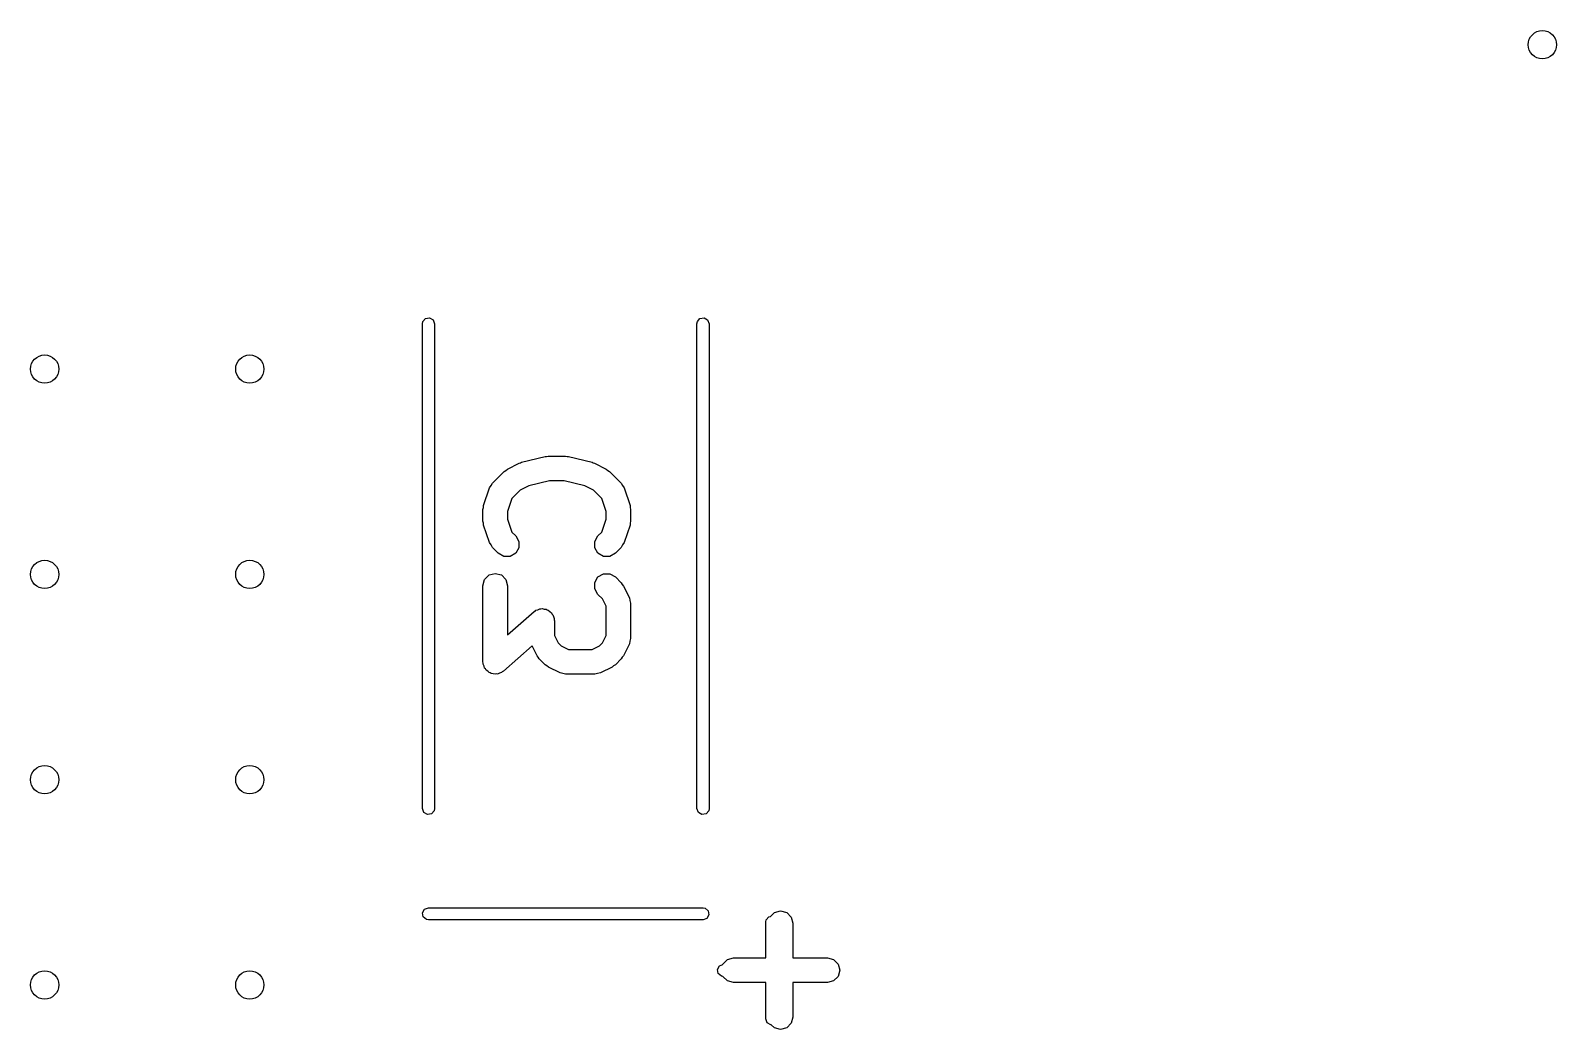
# Model space of a CAD drawing. Extents: x 0.19 to 3.41, y 0.13 to 5.41.
# Drawn here: x 1.013 to 1.757, y 3.62 to 4.107 of the extents above; entities that cross this region are included whole.
import ezdxf

# ---------------------------------------------------------------- set-up
doc = ezdxf.new("R2010")
doc.units = 0
doc.header["$MEASUREMENT"] = 0
doc.layers.add('BLACK', color=7, linetype='CONTINUOUS')

msp = doc.modelspace()

# ---------------------------------------------------------------- linework, layer by layer
at = {"layer": 'BLACK', "linetype": 'CONTINUOUS'}
for p, q in [((1.20415, 3.9641), (1.20433, 3.96511)), ((1.20433, 3.96511), (1.20562, 3.96666)), ((1.20562, 3.96666), (1.20761, 3.96701)), ((1.20761, 3.96701), (1.20936, 3.966)), ((1.20936, 3.966), (1.21005, 3.9641)), ((1.33795, 3.9641), (1.33813, 3.96511)), ((1.33813, 3.96511), (1.33942, 3.96666)), ((1.33942, 3.96666), (1.34141, 3.96701)), ((1.34141, 3.96701), (1.34316, 3.966)), ((1.34316, 3.966), (1.34385, 3.9641)), ((1.20415, 3.7279), (1.20415, 3.9641)), ((1.21005, 3.9641), (1.21005, 3.7279)), ((1.33795, 3.7279), (1.33795, 3.9641)), ((1.34385, 3.9641), (1.34385, 3.7279)), ((1.25246, 3.89661), (1.26389, 3.89946)), ((1.26389, 3.89946), (1.26463, 3.89945)), ((1.26463, 3.89945), (1.26535, 3.89964)), ((1.26535, 3.89964), (1.27392, 3.89964)), ((1.27392, 3.89964), (1.27463, 3.89945)), ((1.27463, 3.89945), (1.27537, 3.89946)), ((1.27537, 3.89946), (1.2868, 3.89661)), ((1.23825, 3.88646), (1.24396, 3.89217)), ((1.24396, 3.89217), (1.2448, 3.89265)), ((1.2448, 3.89265), (1.24552, 3.8933)), ((1.24552, 3.8933), (1.25124, 3.89615)), ((1.25124, 3.89615), (1.25188, 3.89628)), ((1.25188, 3.89628), (1.25246, 3.89661)), ((1.2868, 3.89661), (1.28738, 3.89628)), ((1.28738, 3.89628), (1.28803, 3.89615)), ((1.28803, 3.89615), (1.29374, 3.8933)), ((1.29374, 3.8933), (1.29447, 3.89265)), ((1.29447, 3.89265), (1.2953, 3.89217)), ((1.2953, 3.89217), (1.30102, 3.88646)), ((1.23394, 3.87554), (1.2368, 3.88411)), ((1.2368, 3.88411), (1.23756, 3.88526)), ((1.23756, 3.88526), (1.23825, 3.88646)), ((1.25176, 3.883), (1.24773, 3.87897)), ((1.25601, 3.88512), (1.25176, 3.883)), ((1.26609, 3.88764), (1.25601, 3.88512)), ((1.27318, 3.88764), (1.26609, 3.88764)), ((1.28325, 3.88512), (1.27318, 3.88764)), ((1.28751, 3.883), (1.28325, 3.88512)), ((1.29153, 3.87897), (1.28751, 3.883)), ((1.30102, 3.88646), (1.30171, 3.88526)), ((1.30171, 3.88526), (1.30247, 3.88411)), ((1.30247, 3.88411), (1.30533, 3.87554)), ((1.23388, 3.87458), (1.23394, 3.87554)), ((1.24773, 3.87897), (1.24563, 3.87267)), ((1.29363, 3.87267), (1.29153, 3.87897)), ((1.30533, 3.87554), (1.30538, 3.87458)), ((1.23363, 3.87364), (1.23388, 3.87458)), ((1.23363, 3.86793), (1.23363, 3.87364)), ((1.23388, 3.867), (1.23363, 3.86793)), ((1.24563, 3.87267), (1.24563, 3.8689)), ((1.24563, 3.8689), (1.24773, 3.8626)), ((1.29153, 3.8626), (1.29363, 3.8689)), ((1.29363, 3.8689), (1.29363, 3.87267)), ((1.30538, 3.87458), (1.30563, 3.87364)), ((1.30563, 3.86793), (1.30538, 3.867)), ((1.30563, 3.87364), (1.30563, 3.86793)), ((1.23394, 3.86603), (1.23388, 3.867)), ((1.2368, 3.85746), (1.23394, 3.86603)), ((1.24773, 3.8626), (1.24959, 3.86074)), ((1.24959, 3.86074), (1.25114, 3.85805)), ((1.28812, 3.85805), (1.28968, 3.86074)), ((1.28968, 3.86074), (1.29153, 3.8626)), ((1.30533, 3.86603), (1.30247, 3.85746)), ((1.30538, 3.867), (1.30533, 3.86603)), ((1.23756, 3.85631), (1.2368, 3.85746)), ((1.23825, 3.85511), (1.23756, 3.85631)), ((1.2411, 3.85226), (1.23825, 3.85511)), ((1.25114, 3.85495), (1.24959, 3.85226)), ((1.25114, 3.85805), (1.25114, 3.85495)), ((1.28812, 3.85495), (1.28812, 3.85805)), ((1.28968, 3.85226), (1.28812, 3.85495)), ((1.30102, 3.85511), (1.29816, 3.85226)), ((1.30171, 3.85631), (1.30102, 3.85511)), ((1.30247, 3.85746), (1.30171, 3.85631)), ((1.24379, 3.8507), (1.2411, 3.85226)), ((1.2469, 3.8507), (1.24379, 3.8507)), ((1.24959, 3.85226), (1.2469, 3.8507)), ((1.29237, 3.8507), (1.28968, 3.85226)), ((1.29547, 3.8507), (1.29237, 3.8507)), ((1.29816, 3.85226), (1.29547, 3.8507)), ((1.23363, 3.8365), (1.23444, 3.8395)), ((1.23444, 3.8395), (1.23663, 3.8417)), ((1.23663, 3.8417), (1.23963, 3.8425)), ((1.23963, 3.8425), (1.24263, 3.8417)), ((1.24263, 3.8417), (1.24483, 3.8395)), ((1.24483, 3.8395), (1.24563, 3.8365)), ((1.28812, 3.83805), (1.28968, 3.84074)), ((1.28812, 3.83495), (1.28812, 3.83805)), ((1.28968, 3.84074), (1.29237, 3.8423)), ((1.29237, 3.8423), (1.29547, 3.8423)), ((1.29547, 3.8423), (1.29816, 3.84074)), ((1.29816, 3.84074), (1.30102, 3.83789)), ((1.23363, 3.79936), (1.23363, 3.8365)), ((1.24563, 3.8365), (1.24563, 3.81258)), ((1.28968, 3.83226), (1.28812, 3.83495)), ((1.29184, 3.83009), (1.28968, 3.83226)), ((1.30102, 3.83789), (1.3015, 3.83705)), ((1.3015, 3.83705), (1.30214, 3.83633)), ((1.30214, 3.83633), (1.305, 3.83061)), ((1.305, 3.83061), (1.30528, 3.82926)), ((1.24563, 3.81258), (1.25854, 3.82387)), ((1.25854, 3.82387), (1.25907, 3.82413)), ((1.25907, 3.82413), (1.25949, 3.82455)), ((1.25949, 3.82455), (1.26044, 3.82481)), ((1.26044, 3.82481), (1.26133, 3.82524)), ((1.26133, 3.82524), (1.26192, 3.8252)), ((1.26192, 3.8252), (1.26249, 3.82536)), ((1.26249, 3.82536), (1.26344, 3.8251)), ((1.26344, 3.8251), (1.26443, 3.82504)), ((1.26443, 3.82504), (1.26492, 3.82471)), ((1.26492, 3.82471), (1.26549, 3.82455)), ((1.26549, 3.82455), (1.26619, 3.82386)), ((1.26619, 3.82386), (1.26701, 3.82331)), ((1.26701, 3.82331), (1.26727, 3.82278)), ((1.29363, 3.82651), (1.29184, 3.83009)), ((1.29363, 3.8122), (1.29363, 3.82651)), ((1.30528, 3.82926), (1.30563, 3.82793)), ((1.30563, 3.82793), (1.30563, 3.81079)), ((1.26727, 3.82278), (1.26769, 3.82236)), ((1.26769, 3.82236), (1.26794, 3.82141)), ((1.26794, 3.82141), (1.26838, 3.82052)), ((1.26838, 3.82052), (1.26834, 3.81993)), ((1.26834, 3.81993), (1.26849, 3.81936)), ((1.26849, 3.81936), (1.26849, 3.8122)), ((1.26849, 3.8122), (1.27028, 3.80863)), ((1.27028, 3.80863), (1.27176, 3.80715)), ((1.29036, 3.80715), (1.29184, 3.80863)), ((1.29184, 3.80863), (1.29363, 3.8122)), ((1.30528, 3.80945), (1.305, 3.8081)), ((1.30563, 3.81079), (1.30528, 3.80945)), ((1.25762, 3.80712), (1.24358, 3.79484)), ((1.25998, 3.80239), (1.25762, 3.80712)), ((1.26062, 3.80167), (1.25998, 3.80239)), ((1.2611, 3.80083), (1.26062, 3.80167)), ((1.26396, 3.79797), (1.2611, 3.80083)), ((1.27176, 3.80715), (1.27534, 3.80536)), ((1.27534, 3.80536), (1.28679, 3.80536)), ((1.28679, 3.80536), (1.29036, 3.80715)), ((1.30102, 3.80083), (1.29816, 3.79797)), ((1.3015, 3.80167), (1.30102, 3.80083)), ((1.30214, 3.80239), (1.3015, 3.80167)), ((1.305, 3.8081), (1.30214, 3.80239)), ((1.23379, 3.79878), (1.23363, 3.79936)), ((1.23375, 3.79819), (1.23379, 3.79878)), ((1.23418, 3.79731), (1.23375, 3.79819)), ((1.23444, 3.79636), (1.23418, 3.79731)), ((1.23486, 3.79594), (1.23444, 3.79636)), ((1.23512, 3.79541), (1.23486, 3.79594)), ((1.23594, 3.79486), (1.23512, 3.79541)), ((1.23663, 3.79416), (1.23594, 3.79486)), ((1.23721, 3.79401), (1.23663, 3.79416)), ((1.2377, 3.79368), (1.23721, 3.79401)), ((1.23868, 3.79361), (1.2377, 3.79368)), ((1.23963, 3.79336), (1.23868, 3.79361)), ((1.24021, 3.79351), (1.23963, 3.79336)), ((1.2408, 3.79347), (1.24021, 3.79351)), ((1.24168, 3.79391), (1.2408, 3.79347)), ((1.24263, 3.79416), (1.24168, 3.79391)), ((1.24305, 3.79458), (1.24263, 3.79416)), ((1.24358, 3.79484), (1.24305, 3.79458)), ((1.2648, 3.79749), (1.26396, 3.79797)), ((1.26552, 3.79685), (1.2648, 3.79749)), ((1.27124, 3.79399), (1.26552, 3.79685)), ((1.27259, 3.79371), (1.27124, 3.79399)), ((1.27392, 3.79336), (1.27259, 3.79371)), ((1.2882, 3.79336), (1.27392, 3.79336)), ((1.28954, 3.79371), (1.2882, 3.79336)), ((1.29089, 3.79399), (1.28954, 3.79371)), ((1.2966, 3.79685), (1.29089, 3.79399)), ((1.29732, 3.79749), (1.2966, 3.79685)), ((1.29816, 3.79797), (1.29732, 3.79749)), ((1.20484, 3.726), (1.20415, 3.7279)), ((1.20987, 3.72689), (1.20858, 3.72534)), ((1.21005, 3.7279), (1.20987, 3.72689)), ((1.33864, 3.726), (1.33795, 3.7279)), ((1.34367, 3.72689), (1.34238, 3.72534)), ((1.34385, 3.7279), (1.34367, 3.72689)), ((1.20659, 3.72499), (1.20484, 3.726)), ((1.20858, 3.72534), (1.20659, 3.72499)), ((1.34039, 3.72499), (1.33864, 3.726)), ((1.34238, 3.72534), (1.34039, 3.72499)), ((1.20419, 3.67721), (1.2052, 3.67896)), ((1.20454, 3.67522), (1.20419, 3.67721)), ((1.20609, 3.67393), (1.20454, 3.67522)), ((1.2052, 3.67896), (1.2071, 3.67965)), ((1.2071, 3.67965), (1.3409, 3.67965)), ((1.3409, 3.67965), (1.34191, 3.67947)), ((1.3428, 3.67444), (1.3409, 3.67375)), ((1.34191, 3.67947), (1.34346, 3.67818)), ((1.34381, 3.67619), (1.3428, 3.67444)), ((1.34346, 3.67818), (1.34381, 3.67619)), ((1.37173, 3.67371), (1.37302, 3.67526)), ((1.37302, 3.67526), (1.37382, 3.6754)), ((1.37382, 3.6754), (1.37568, 3.67725)), ((1.37568, 3.67725), (1.37868, 3.67806)), ((1.37868, 3.67806), (1.38168, 3.67725)), ((1.38168, 3.67725), (1.38387, 3.67506)), ((1.38387, 3.67506), (1.38468, 3.67206)), ((1.2071, 3.67375), (1.20609, 3.67393)), ((1.3409, 3.67375), (1.2071, 3.67375)), ((1.37155, 3.6727), (1.37173, 3.67371)), ((1.37155, 3.6552), (1.37155, 3.6727)), ((1.38468, 3.67206), (1.38468, 3.6552)), ((1.35055, 3.65192), (1.35062, 3.6522)), ((1.35062, 3.6522), (1.35282, 3.6544)), ((1.35282, 3.6544), (1.35582, 3.6552)), ((1.35582, 3.6552), (1.37155, 3.6552)), ((1.38468, 3.6552), (1.40153, 3.6552)), ((1.40153, 3.6552), (1.40453, 3.6544)), ((1.40453, 3.6544), (1.40673, 3.6522)), ((1.40673, 3.6522), (1.40753, 3.6492)), ((1.34799, 3.64961), (1.349, 3.65136)), ((1.34834, 3.64762), (1.34799, 3.64961)), ((1.34989, 3.64633), (1.34834, 3.64762)), ((1.349, 3.65136), (1.35055, 3.65192)), ((1.35063, 3.6462), (1.34989, 3.64633)), ((1.35282, 3.644), (1.35063, 3.6462)), ((1.40673, 3.6462), (1.40453, 3.644)), ((1.40753, 3.6492), (1.40673, 3.6462)), ((1.35582, 3.6432), (1.35282, 3.644)), ((1.37155, 3.6432), (1.35582, 3.6432)), ((1.37155, 3.6255), (1.37155, 3.6432)), ((1.40153, 3.6432), (1.38468, 3.6432)), ((1.38468, 3.6432), (1.38468, 3.62634)), ((1.40453, 3.644), (1.40153, 3.6432)), ((1.37224, 3.6236), (1.37155, 3.6255)), ((1.37399, 3.62259), (1.37224, 3.6236)), ((1.37419, 3.62263), (1.37399, 3.62259)), ((1.37568, 3.62115), (1.37419, 3.62263)), ((1.38387, 3.62334), (1.38168, 3.62115)), ((1.38468, 3.62634), (1.38387, 3.62334)), ((1.37868, 3.62034), (1.37568, 3.62115)), ((1.38168, 3.62115), (1.37868, 3.62034))]:
    msp.add_line(p, q, dxfattribs=at)
at = {"layer": 'BLACK'}
for centre in [(1.75, 4.1), (1.02, 3.942), (1.12, 3.942), (1.02, 3.842), (1.12, 3.842), (1.02, 3.742), (1.12, 3.742), (1.02, 3.642), (1.12, 3.642)]:
    msp.add_circle(centre, 0.00689, dxfattribs=at)

doc.saveas('drawing.dxf')
